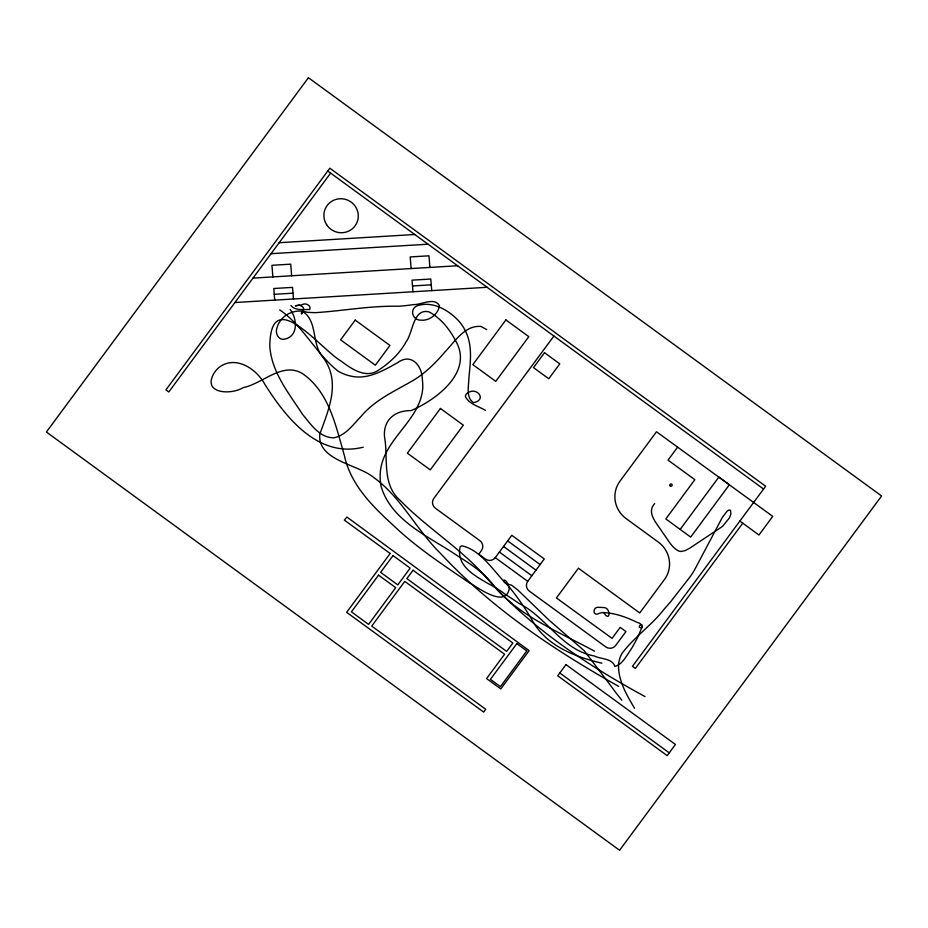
<?xml version="1.0" encoding="UTF-8"?>
<svg xmlns="http://www.w3.org/2000/svg" width="928" height="928" viewBox="0 0 928 928"><rect width="100%" height="100%" fill="white"/><g stroke="black" fill="none" stroke-linecap="round" stroke-linejoin="round"><path stroke-width="1.39" d="M330.635 173.107L168.78 391.964L165.915 389.876L329.834 168.212L765.635 486.237L632.444 666.339L635.332 668.45L742.76 523.183M553.912 336.04L433.805 498.452A7.099 6.948 27.3 0 0 435.406 508.219L479.904 540.699A7.099 6.948 27.3 0 1 481.493 550.478L478.744 554.19L485.414 559.05A7.099 6.948 27.3 0 0 495.274 557.647L527.73 581.334A7.099 6.948 27.3 0 0 529.331 591.113L605.798 646.897A7.099 6.948 27.3 0 0 615.67 645.494L625.959 631.574L620.194 627.374L612.074 638.36L556.429 597.968L578.422 568.214L639.728 612.956L664.425 579.571A27.214 26.657 27.3 0 0 658.312 542.091L626.11 518.59A27.214 26.657 27.3 0 1 619.997 481.122L656.502 431.764L772.734 516.374L758.953 535.004L739.871 521.072M495.274 557.647L511.804 535.294L544.26 558.981L527.73 581.334M677.637 447.145L668.032 460.126L694.852 479.683L665.817 518.938L690.676 537.08L729.385 484.741L718.864 477.062L680.154 529.401M654.669 503.591C645.644 513.277 658.08 524.61 662.94 533.032C667.824 539.203 671.338 547.358 678.67 551.012A7.563 7.412 27.3 0 0 681.222 551.441L685.166 550.571L689.701 548.204L722.483 526.42L729.512 517.789L730.904 513.845L730.533 510.388L728.956 509.971L727.007 511.282L722.193 517.662L694.272 570.418A144.93 141.972 27.3 0 1 690.641 576.091L671.083 601.182A534.029 523.114 27.3 0 1 663.462 609.986C651.027 625.878 633.812 637.432 621.899 653.602A27.399 26.831 27.3 0 0 618.57 664.668C618.036 680.653 626.748 695.026 634.555 708.319M363.254 447.18C318.524 458.56 285.894 417.844 264.863 384.32C256.801 369.472 237.081 355.714 220.655 366.224A24.082 23.594 27.3 0 0 214.113 373.044C201.678 393.936 231.153 395.212 243.275 387.579C262.624 383.774 282.031 361.688 302.122 373.358C329.231 391.72 335.785 426.161 344.381 455.52C350.61 484.857 372.638 506.444 393.913 525.909C416.637 547.543 442.923 564.804 468.744 582.424C477.41 587.122 505.609 608.733 509.228 588.723C505.83 573.643 498.464 582.366 510.029 584.756A7.088 6.948 27.3 0 1 511.722 585.313L517.94 590.127L549.098 620.159L584.373 650.864L611.1 686.198A316.634 310.172 27.3 0 0 618.628 696.186L621.853 700.222M279.154 242.707L414.781 234.506M271.034 253.692L428.063 244.203M252.984 278.11L457.585 265.744M274.236 294.315L293.004 293.178M412.496 285.963L431.265 284.826M234.923 302.528L487.096 287.286M601.889 663.195C575.116 656.931 546.151 645.818 532.243 620.345C525.155 608.153 517.151 596.507 508.092 585.696C494.241 572.332 481.319 549.886 461.692 545.78L460.137 546.94C454.418 572.263 490.228 581.81 505.215 594.291A583.979 572.054 27.3 0 1 519.042 603.432C546.998 617.398 561.927 650.099 594.164 655.945C600.462 659.205 612.642 658.219 614.835 666.432C622.479 664.622 626.69 655.342 631.052 649.333A177.515 173.896 27.3 0 0 637.629 637.385L641.666 628.012L641.735 624.567L639.937 625.263L639.241 627.038C644.67 630.402 641.7 622.827 637.664 622.595C626.818 617.387 615.02 612.828 602.852 612.573A13.943 13.665 27.3 0 0 598.92 613.478C592.192 616.992 592.54 605.74 599.395 607.399A13.897 13.618 27.3 0 1 602.724 607.573C611.216 606.32 610.531 623.349 604.012 612.979M485.448 410.292C478.593 406.383 469.058 404.132 465.346 396.476L465.856 394.597C475.148 384.459 488.534 399.782 473.5 402.636C465.636 397.613 468.814 385.735 468.884 377.916C470.322 362.918 472.607 346.956 466.25 332.711A46.087 45.147 27.3 0 0 459.128 321.378C449.28 310.613 433.747 301.194 418.737 305.312C408.9 307.62 411.73 320.636 421.266 320.172C429.583 320.937 438.248 314.035 439.454 305.822C434.826 296.635 421.092 305.045 413.32 304.616A164.616 161.252 27.3 0 1 398.414 306.252C370.643 305.637 343.36 310.834 315.822 312.643A133.783 131.057 27.3 0 1 306.994 312.249C294.28 308.142 280.244 315.195 276.834 328.338C274.99 333.57 278.783 340.831 285 339.068C298.63 335.994 297.204 318.234 290.081 309.442M594.535 651.201C560.118 632.42 521.269 617.259 494.821 587.146C485.379 573.458 471.122 564.421 457.318 555.698C429.536 536.686 391.976 521.664 381.176 486.794A40.53 39.707 27.3 0 1 380.178 477.305C379.216 440.846 420.442 422.449 422.774 387.869A59.821 58.603 27.3 0 0 422.333 379.39C422.182 365.632 411.162 352.478 397.509 362.755C383.345 370.504 367.882 379.981 351.004 376.13A39.73 38.918 27.3 0 1 338.117 371.154C315.891 353.684 303.491 326.157 279.699 309.871M486.759 329.637L480.971 326.424C464.615 325.113 454.859 341.782 444.814 352.072C435.998 362.512 426.161 372.279 414.549 379.598C395.989 390.618 375.353 399.33 361.166 416.289C353.162 424.537 345.808 435.383 333.848 437.83C319.522 437.842 310.613 424.061 302.424 414.178C288.863 393.205 271.312 371.919 269.804 345.947C270.605 283.713 321.053 349.612 340.947 360.98C351.12 368.66 365.446 378.786 378.137 370.434C389.4 363.045 399.759 353.638 406.186 341.643C413.18 332.479 412.96 307.992 429.049 311.889C440.951 318.258 449.778 329.452 455.926 341.284C473.442 372.267 435.94 399.98 411.092 410.617C393.089 410.315 381.257 422.217 385.132 440.812C387.614 461.146 382.661 485.379 400.246 500.459C425.975 526.895 457.898 546.511 482.896 573.713C527.452 625.75 585.301 664.03 645.006 696.568M618.686 686.372C553.993 650.087 491.306 608.095 440.568 553.482C416.324 529.772 401.267 497.211 373.427 477.259C357.535 464.255 317.318 460.543 319.777 434.2C328.79 409.155 341.365 381.373 322.7 356.967C311.298 343.905 318.002 320.752 302.412 311.321L301.82 311.541C299.373 318.861 307.168 307.736 301.38 306.182A7.111 6.96 27.3 0 0 298.92 305.08L295.301 305.846L301.333 305.022A8.271 8.097 27.3 0 0 302.574 304.442C305.753 302.702 311.599 305.509 309.732 309.569C303.932 309.233 295.394 311.054 290.916 305.567M327.77 171.019L763.57 489.033M507.674 540.885L540.131 564.572M503.533 546.476L536.001 570.163M499.403 552.056L531.872 575.754M559.77 672.986L669.239 752.863M429.896 267.415L428.98 255.815L410.211 256.94L411.127 268.552M431.729 290.626L430.812 279.026L412.044 280.163L412.96 291.763M291.636 275.778L290.719 264.167L271.95 265.304L272.867 276.904M293.468 298.99L292.552 287.378L273.783 288.515L274.7 300.115M308.421 77.72L46.4 432.019L619.579 850.28L881.6 495.981L308.421 77.72M355.215 320.102L340.611 339.845L375.341 365.18L389.946 345.436L355.215 320.102M440.429 408.459L407.369 453.166L430.267 469.881L463.327 425.175L440.429 408.459M505.899 319.928L472.839 364.634L495.749 381.35L528.809 336.644L505.899 319.928M390.154 553.506L346.654 612.329L483.662 712.078L485.727 709.282L371.734 626.087L404.782 581.392L504.6 654.228L486.585 678.565L500.784 688.924L529.111 650.609L346.91 517.07L344.346 520.086L390.154 553.506M378.554 575.151L351.41 611.842L368.59 624.382L395.722 587.679L378.554 575.151M393.008 555.594L380.619 572.356L397.787 584.895L410.188 568.122L393.008 555.594M544.516 352.71L533.507 367.616L548.773 378.752L559.793 363.857L544.516 352.71M413.053 570.221L406.858 578.596L506.665 651.433L512.859 643.046L413.053 570.221M516.838 643.626L490.413 679.354L500.412 686.639L526.826 650.922L516.838 643.626M565.976 664.599L557.716 675.77L667.186 755.647L675.433 744.476L565.976 664.599M326.586 224.646A17.284 16.924 27.3 0 0 356.364 223.81A17.284 16.924 27.3 0 0 340.309 198.731A17.284 16.924 27.3 0 0 326.586 224.646M669.981 485.75A1.183 1.16 27.3 0 0 672.023 485.692A1.183 1.16 27.3 0 0 670.932 483.975A1.183 1.16 27.3 0 0 669.981 485.75"/></g></svg>
